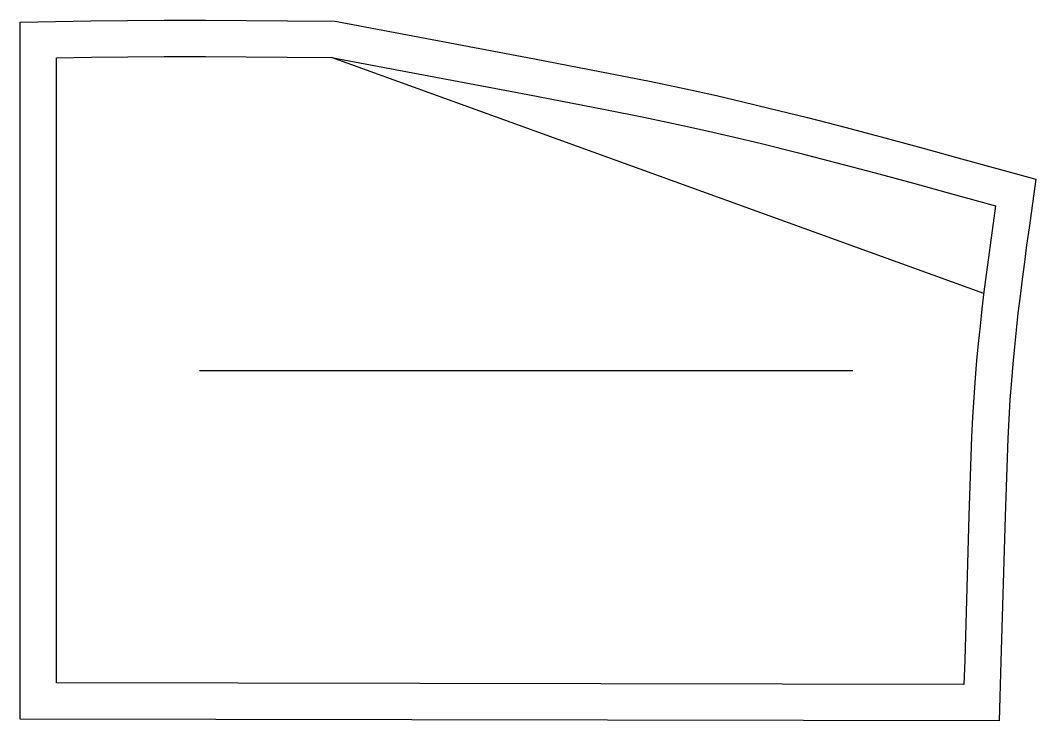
# Model space of a CAD drawing. Header units: inches. Extents: x 0 to 11, y 0 to 7.6.
import ezdxf

# ---------------------------------------------------------------- set-up
doc = ezdxf.new("R2010")
doc.units = ezdxf.units.IN

msp = doc.modelspace()

# ---------------------------------------------------------------- linework, layer by layer
at = {"layer": 'T001L001'}
for points in [[(0, 0.017), (0, 7.574), (0.765, 7.588), (1.163, 7.593), (1.561, 7.595), (2.008, 7.595), (2.453, 7.593), (2.898, 7.589), (3.414, 7.584), (5.577, 7.176), (6.418, 7.016), (6.843, 6.931), (7.269, 6.841), (7.553, 6.778), (7.836, 6.712), (8.119, 6.644), (8.539, 6.54), (8.957, 6.432), (9.376, 6.321), (9.793, 6.208), (10.209, 6.093), (11.014, 5.871), (10.942, 5.344), (10.916, 5.158), (10.892, 4.972), (10.867, 4.788), (10.844, 4.604), (10.822, 4.42), (10.801, 4.236), (10.783, 4.053), (10.765, 3.871), (10.75, 3.688), (10.735, 3.48), (10.723, 3.271), (10.712, 3.061), (10.704, 2.851), (10.696, 2.639), (10.689, 2.427), (10.683, 2.214), (10.637, 0.643), (10.618, 0), (0, 0.017)], [(0.394, 0.41), (0.393, 7.188), (0.771, 7.194), (1.167, 7.199), (1.562, 7.201), (2.007, 7.201), (2.451, 7.199), (2.894, 7.196), (3.375, 7.191), (5.504, 6.79), (6.343, 6.629), (6.764, 6.545), (7.185, 6.456), (7.466, 6.394), (7.746, 6.329), (8.026, 6.262), (8.442, 6.158), (8.858, 6.051), (9.274, 5.94), (9.69, 5.828), (10.105, 5.714), (10.577, 5.583), (10.552, 5.397), (10.526, 5.211), (10.501, 5.024), (10.477, 4.838), (10.453, 4.652), (10.431, 4.465), (10.41, 4.279), (10.391, 4.092), (10.373, 3.905), (10.358, 3.718), (10.342, 3.505), (10.33, 3.292), (10.319, 3.079), (10.31, 2.866), (10.303, 2.653), (10.296, 2.439), (10.289, 2.226), (10.244, 0.655), (10.236, 0.394), (0.394, 0.41)], [(10.451, 4.632), (3.375, 7.191)], [(1.942, 3.798), (9.029, 3.798)]]:
    msp.add_lwpolyline(points, dxfattribs=at)

doc.saveas('drawing.dxf')
